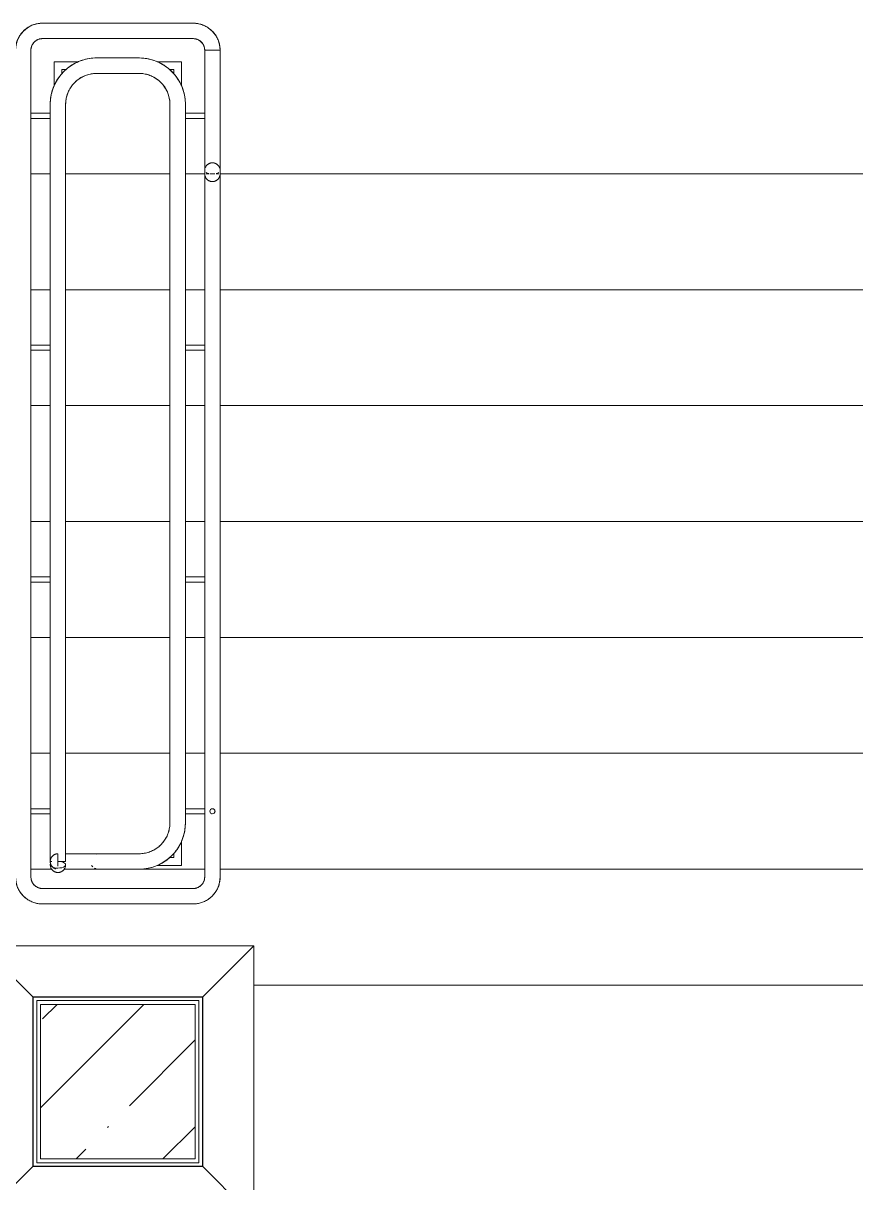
# Model space of a CAD drawing. Header units: millimetres. Extents: x -515342 to 330399, y -224905 to 507333.
# Drawn here: x -318748 to -316592, y -43960 to -40959 of the extents above; entities that cross this region are included whole.
import ezdxf

# ---------------------------------------------------------------- set-up
doc = ezdxf.new("R2010")
doc.units = ezdxf.units.MM
doc.layers.get('0').update_dxf_attribs({"lineweight": 0})
for name, color, linetype, lineweight in [('Лестницы', 7, 'Continuous', 0), ('Несущие колонны', 7, 'Continuous', 0), ('Ограждение', 7, 'Continuous', 0), ('Стены отделка', 7, 'Continuous', 0), ('Стены перегородки', 7, 'Continuous', 0), ('Стены штриховка', 7, 'Continuous', 0)]:
    doc.layers.add(name, color=color, linetype=linetype, lineweight=lineweight)

# ---------------------------------------------------------------- blocks, each defined once
blk = doc.blocks.new('Ограждение - АР_Ограждение_Балясина_D40_900-10028987-О_АР_П_1_0_000_План 1 этажа')
at = {"layer": 'Ограждение'}
for p, q in [((-20, 6.7), (-60, 6.7)), ((-60, -6.7), (-20, -6.7))]:
    blk.add_line(p, q, dxfattribs=at)
at = {"layer": 'Ограждение', "flags": 128}
for points in [[(-69.7, 6.7), (-68.6, 6.7), (-67.4, 6.7), (-66.3, 6.7), (-65.1, 6.7), (-63.9, 6.7), (-62.7, 6.7), (-61.5, 6.7), (-60.3, 6.7), (-60, 6.7)], [(-60, -6.7), (-61.2, -6.7), (-62.4, -6.7), (-63.6, -6.7), (-64.8, -6.7), (-66, -6.7), (-67.1, -6.7), (-68.3, -6.7), (-69.4, -6.7)]]:
    blk.add_lwpolyline(points, dxfattribs=at)
blk = doc.blocks.new('Ограждение - АР_Ограждение_Балясина_D40_900-10240718-О_АР_П_1_0_000_План 1 этажа')
at = {"layer": 'Ограждение'}
for p, q in [((-20, 6.7), (-60, 6.7)), ((-60, -6.7), (-20, -6.7))]:
    blk.add_line(p, q, dxfattribs=at)
at = {"layer": 'Ограждение', "flags": 128}
for points in [[(-69.7, 6.7), (-68.6, 6.7), (-67.4, 6.7), (-66.3, 6.7), (-65.1, 6.7), (-63.9, 6.7), (-62.7, 6.7), (-61.5, 6.7), (-60.3, 6.7), (-60, 6.7)], [(-60, -6.7), (-61.2, -6.7), (-62.4, -6.7), (-63.6, -6.7), (-64.8, -6.7), (-66, -6.7), (-67.1, -6.7), (-68.3, -6.7), (-69.4, -6.7)]]:
    blk.add_lwpolyline(points, dxfattribs=at)
blk = doc.blocks.new('Ограждение - АР_Ограждение_Балясина_D40_900-10240720-О_АР_П_1_0_000_План 1 этажа')
at = {"layer": 'Ограждение'}
for p, q in [((-20, 6.7), (-60, 6.7)), ((-60, -6.7), (-20, -6.7))]:
    blk.add_line(p, q, dxfattribs=at)
at = {"layer": 'Ограждение', "flags": 128}
for points in [[(-96.7, 0), (-96.7, 0.3), (-96.6, 0.5), (-96.6, 0.8), (-96.6, 1.1), (-96.5, 1.3), (-96.5, 1.6), (-96.4, 1.8), (-96.3, 2.1), (-96.2, 2.3), (-96.1, 2.6), (-96, 2.8), (-95.9, 3.1), (-95.8, 3.3)], [(-69.7, 6.7), (-68.6, 6.7), (-67.4, 6.7), (-66.3, 6.7), (-65.1, 6.7), (-63.9, 6.7), (-62.7, 6.7), (-61.5, 6.7), (-60.3, 6.7), (-60, 6.7)], [(-95.9, -3.1), (-96, -2.9), (-96.1, -2.7), (-96.2, -2.4), (-96.3, -2.2), (-96.4, -1.9), (-96.5, -1.7), (-96.5, -1.4), (-96.6, -1.1), (-96.6, -0.9), (-96.6, -0.6), (-96.7, -0.3), (-96.7, -0.1), (-96.7, 0)], [(-87.5, -6.7), (-88, -6.7), (-88.4, -6.7)], [(-60, -6.7), (-61.2, -6.7), (-62.4, -6.7), (-63.6, -6.7), (-64.8, -6.7), (-66, -6.7), (-67.1, -6.7), (-68.3, -6.7), (-69.4, -6.7)]]:
    blk.add_lwpolyline(points, dxfattribs=at)
at = {"layer": 'Ограждение'}
for start, end in [(360, 180), (180, 360)]:
    blk.add_arc((-90, 0), 6.67, start, end, dxfattribs=at)
blk = doc.blocks.new('Ограждение - Ограждение-10129586-О_АР_П_1_0_000_План 1 этажа')
at = {"layer": 'Ограждение'}
for p, q in [((56085, -5460), (56148.3, -5460)), ((56085, -5523.3), (56085, -5460)), ((56351.7, -5460), (56415, -5460)), ((56415, -5460), (56415, -5523.3)), ((56105, -5480), (56116.5, -5480)), ((56105, -5491.7), (56105, -5480)), ((56383.3, -5480), (56395, -5480)), ((56395, -5480), (56395, -5491.5)), ((56415, -7476.7), (56415, -7540)), ((56395, -7520), (56383.5, -7520)), ((56395, -7508.3), (56395, -7520)), ((56415, -7540), (56351.7, -7540))]:
    blk.add_line(p, q, dxfattribs=at)
at = {"extrusion": (0, 0, -1), "zscale": -1, "rotation": 180}
for name, p in [('Ограждение - АР_Ограждение_Балясина_D40_900-10028987-О_АР_П_1_0_000_План 1 этажа', (-56095, -5600)), ('Ограждение - АР_Ограждение_Балясина_D40_900-10240718-О_АР_П_1_0_000_План 1 этажа', (-56095, -6200)), ('Ограждение - АР_Ограждение_Балясина_D40_900-10240718-О_АР_П_1_0_000_План 1 этажа', (-56095, -6800)), ('Ограждение - АР_Ограждение_Балясина_D40_900-10240718-О_АР_П_1_0_000_План 1 этажа', (-56095, -7400))]:
    blk.add_blockref(name, p, dxfattribs=at)
at = {"extrusion": (0, 0, -1), "zscale": -1}
for name, p in [('Ограждение - АР_Ограждение_Балясина_D40_900-10028987-О_АР_П_1_0_000_План 1 этажа', (-56405, -5600)), ('Ограждение - АР_Ограждение_Балясина_D40_900-10240718-О_АР_П_1_0_000_План 1 этажа', (-56405, -6200)), ('Ограждение - АР_Ограждение_Балясина_D40_900-10240718-О_АР_П_1_0_000_План 1 этажа', (-56405, -6800)), ('Ограждение - АР_Ограждение_Балясина_D40_900-10240720-О_АР_П_1_0_000_План 1 этажа', (-56405, -7400))]:
    blk.add_blockref(name, p, dxfattribs=at)
blk = doc.blocks.new('Тип верхнего поручня - Верхний поручень_Внутренний_-10129593-О_АР_П_1_0_000_План 1 этажа')
at = {"layer": 'Ограждение'}
for p, q in [((56305, -5450), (56195, -5450)), ((56195, -5490), (56305, -5490)), ((56075, -5570), (56075, -5727.5)), ((56115, -5727.5), (56115, -5570)), ((56385, -5570), (56385, -5727.5)), ((56425, -5727.5), (56425, -5570)), ((56075, -5761.8), (56075, -7530)), ((56115, -7530), (56115, -5761.8)), ((56385, -5761.8), (56385, -7275.7)), ((56425, -7275.7), (56425, -5761.8)), ((56385, -7327.1), (56385, -7430)), ((56425, -7430), (56425, -7327.1)), ((56097.1, -7530), (56095, -7530)), ((56199.6, -7510), (56115, -7510)), ((56305, -7510), (56279.6, -7510)), ((56110, -7550), (56199.6, -7550)), ((56279.6, -7550), (56305, -7550))]:
    blk.add_line(p, q, dxfattribs=at)
at = {"layer": 'Ограждение', "flags": 128}
for points in [[(56195, -5450), (56190.2, -5450.1), (56185.4, -5450.4), (56180.6, -5450.9), (56175.9, -5451.5), (56171.2, -5452.4), (56166.5, -5453.4), (56161.8, -5454.7), (56157.3, -5456.1), (56152.7, -5457.7), (56148.3, -5459.5), (56143.9, -5461.4), (56139.6, -5463.6), (56135.4, -5465.9), (56131.3, -5468.3), (56127.2, -5471), (56123.3, -5473.7), (56119.5, -5476.7), (56115.9, -5479.8), (56112.3, -5483), (56108.9, -5486.4), (56105.6, -5489.9), (56102.5, -5493.5), (56099.5, -5497.3), (56096.7, -5501.2), (56094, -5505.2), (56091.5, -5509.3), (56089.2, -5513.4), (56087, -5517.7), (56085, -5522.1), (56083.2, -5526.5), (56081.5, -5531), (56080, -5535.6), (56078.8, -5540.2), (56077.7, -5544.9), (56076.7, -5549.6), (56076, -5554.3), (56075.5, -5559.1), (56075.2, -5563.9), (56075, -5568.7), (56075, -5570)], [(56425, -5570), (56424.9, -5565.2), (56424.6, -5560.4), (56424.1, -5555.6), (56423.5, -5550.9), (56422.6, -5546.2), (56421.6, -5541.5), (56420.3, -5536.8), (56418.9, -5532.3), (56417.3, -5527.7), (56415.5, -5523.3), (56413.6, -5518.9), (56411.4, -5514.6), (56409.1, -5510.4), (56406.7, -5506.3), (56404, -5502.2), (56401.3, -5498.3), (56398.3, -5494.5), (56395.2, -5490.9), (56392, -5487.3), (56388.6, -5483.9), (56385.1, -5480.6), (56381.5, -5477.5), (56377.7, -5474.5), (56373.8, -5471.7), (56369.8, -5469), (56365.7, -5466.5), (56361.6, -5464.2), (56357.3, -5462), (56352.9, -5460), (56348.5, -5458.2), (56344, -5456.5), (56339.4, -5455), (56334.8, -5453.8), (56330.1, -5452.7), (56325.4, -5451.7), (56320.7, -5451), (56315.9, -5450.5), (56311.1, -5450.2), (56306.3, -5450), (56305, -5450)], [(56115, -5570), (56115.1, -5566.8), (56115.3, -5563.6), (56115.6, -5560.4), (56116, -5557.3), (56116.6, -5554.1), (56117.3, -5551), (56118.1, -5547.9), (56119.1, -5544.8), (56120.1, -5541.8), (56121.3, -5538.8), (56122.6, -5535.9), (56124, -5533.1), (56125.6, -5530.2), (56127.2, -5527.5), (56129, -5524.8), (56130.8, -5522.2), (56132.8, -5519.7), (56134.9, -5517.2), (56137, -5514.9), (56139.3, -5512.6), (56141.6, -5510.4), (56144, -5508.3), (56146.5, -5506.4), (56149.1, -5504.5), (56151.8, -5502.7), (56154.5, -5501), (56157.3, -5499.4), (56160.1, -5498), (56163.1, -5496.7), (56166, -5495.4), (56169, -5494.3), (56172.1, -5493.4), (56175.1, -5492.5), (56178.3, -5491.8), (56181.4, -5491.2), (56184.6, -5490.7), (56187.7, -5490.3), (56190.9, -5490.1), (56194.1, -5490), (56195, -5490)], [(56305, -5490), (56308.2, -5490.1), (56311.4, -5490.3), (56314.6, -5490.6), (56317.7, -5491), (56320.9, -5491.6), (56324, -5492.3), (56327.1, -5493.1), (56330.2, -5494.1), (56333.2, -5495.1), (56336.2, -5496.3), (56339.1, -5497.6), (56341.9, -5499), (56344.8, -5500.6), (56347.5, -5502.2), (56350.2, -5504), (56352.8, -5505.8), (56355.3, -5507.8), (56357.8, -5509.9), (56360.1, -5512), (56362.4, -5514.3), (56364.6, -5516.6), (56366.7, -5519), (56368.6, -5521.5), (56370.5, -5524.1), (56372.3, -5526.8), (56374, -5529.5), (56375.6, -5532.3), (56377, -5535.1), (56378.3, -5538.1), (56379.6, -5541), (56380.7, -5544), (56381.6, -5547.1), (56382.5, -5550.1), (56383.2, -5553.3), (56383.8, -5556.4), (56384.3, -5559.6), (56384.7, -5562.7), (56384.9, -5565.9), (56385, -5569.1), (56385, -5570)], [(56075, -5727.5), (56075, -5730.7), (56075, -5733.9), (56075, -5737), (56075, -5740.2), (56075, -5743.4), (56075, -5746.5), (56075, -5749.6), (56075, -5752.6), (56075, -5755.6), (56075, -5758.6), (56075, -5761.5), (56075, -5761.8)], [(56115, -5761.8), (56115, -5758.9), (56115, -5755.9), (56115, -5752.9), (56115, -5749.8), (56115, -5746.7), (56115, -5743.6), (56115, -5740.5), (56115, -5737.3), (56115, -5734.1), (56115, -5730.9), (56115, -5727.7), (56115, -5727.5)], [(56385, -5727.5), (56385, -5730.7), (56385, -5733.9), (56385, -5737), (56385, -5740.2), (56385, -5743.4), (56385, -5746.5), (56385, -5749.6), (56385, -5752.6), (56385, -5755.6), (56385, -5758.6), (56385, -5761.5), (56385, -5761.8)], [(56425, -5761.8), (56425, -5758.9), (56425, -5755.9), (56425, -5752.9), (56425, -5749.8), (56425, -5746.7), (56425, -5743.6), (56425, -5740.5), (56425, -5737.3), (56425, -5734.1), (56425, -5730.9), (56425, -5727.7), (56425, -5727.5)], [(56385, -7327.1), (56385, -7322.3), (56385, -7317.6), (56385, -7312.8), (56385, -7308), (56385, -7303.3), (56385, -7298.6), (56385, -7294), (56385, -7289.4), (56385, -7284.9), (56385, -7280.4), (56385, -7276), (56385, -7275.7)], [(56425, -7275.7), (56425, -7280), (56425, -7284.5), (56425, -7289), (56425, -7293.6), (56425, -7298.2), (56425, -7302.9), (56425, -7307.6), (56425, -7312.4), (56425, -7317.1), (56425, -7321.9), (56425, -7326.7), (56425, -7327.1)], [(56305, -7550), (56309.8, -7549.9), (56314.6, -7549.6), (56319.4, -7549.1), (56324.1, -7548.5), (56328.8, -7547.6), (56333.5, -7546.6), (56338.2, -7545.3), (56342.7, -7543.9), (56347.3, -7542.3), (56351.7, -7540.5), (56356.1, -7538.6), (56360.4, -7536.4), (56364.6, -7534.1), (56368.7, -7531.7), (56372.8, -7529), (56376.7, -7526.3), (56380.5, -7523.3), (56384.1, -7520.2), (56387.7, -7517), (56391.1, -7513.6), (56394.4, -7510.1), (56397.5, -7506.5), (56400.5, -7502.7), (56403.3, -7498.8), (56406, -7494.8), (56408.5, -7490.7), (56410.8, -7486.6), (56413, -7482.3), (56415, -7477.9), (56416.8, -7473.5), (56418.5, -7469), (56420, -7464.4), (56421.2, -7459.8), (56422.3, -7455.1), (56423.3, -7450.4), (56424, -7445.7), (56424.5, -7440.9), (56424.8, -7436.1), (56425, -7431.3), (56425, -7430)], [(56385, -7430), (56384.9, -7433.2), (56384.7, -7436.4), (56384.4, -7439.6), (56384, -7442.7), (56383.4, -7445.9), (56382.7, -7449), (56381.9, -7452.1), (56380.9, -7455.2), (56379.9, -7458.2), (56378.7, -7461.2), (56377.4, -7464.1), (56376, -7466.9), (56374.4, -7469.8), (56372.8, -7472.5), (56371, -7475.2), (56369.2, -7477.8), (56367.2, -7480.3), (56365.1, -7482.8), (56363, -7485.1), (56360.7, -7487.4), (56358.4, -7489.6), (56356, -7491.7), (56353.5, -7493.6), (56350.9, -7495.5), (56348.2, -7497.3), (56345.5, -7499), (56342.7, -7500.6), (56339.9, -7502), (56336.9, -7503.3), (56334, -7504.6), (56331, -7505.7), (56327.9, -7506.6), (56324.9, -7507.5), (56321.7, -7508.2), (56318.6, -7508.8), (56315.4, -7509.3), (56312.3, -7509.7), (56309.1, -7509.9), (56305.9, -7510), (56305, -7510)], [(56279.6, -7510), (56276.4, -7510), (56273.2, -7510), (56270, -7510), (56266.9, -7510), (56263.7, -7510), (56260.6, -7510), (56257.5, -7510), (56254.4, -7510), (56251.4, -7510), (56248.4, -7510), (56245.5, -7510), (56242.7, -7510), (56239.8, -7510), (56237.1, -7510), (56234.4, -7510), (56231.8, -7510), (56229.3, -7510), (56226.8, -7510), (56224.5, -7510), (56222.2, -7510), (56220, -7510), (56217.9, -7510), (56216, -7510), (56214.1, -7510), (56212.3, -7510), (56210.6, -7510), (56209, -7510), (56207.6, -7510), (56206.3, -7510), (56205, -7510), (56203.9, -7510), (56203, -7510), (56202.1, -7510), (56201.4, -7510), (56200.8, -7510), (56200.3, -7510), (56199.9, -7510), (56199.7, -7510), (56199.6, -7510), (56199.6, -7510)], [(56199.6, -7550), (56199.7, -7550), (56199.9, -7550), (56200.2, -7550), (56200.6, -7550), (56201.2, -7550), (56201.9, -7550), (56202.7, -7550), (56203.7, -7550), (56204.7, -7550), (56205.9, -7550), (56207.2, -7550), (56208.6, -7550), (56210.2, -7550), (56211.8, -7550), (56213.6, -7550), (56215.4, -7550), (56217.4, -7550), (56219.5, -7550), (56221.6, -7550), (56223.9, -7550), (56226.2, -7550), (56228.6, -7550), (56231.1, -7550), (56233.7, -7550), (56236.4, -7550), (56239.1, -7550), (56241.9, -7550), (56244.7, -7550), (56247.7, -7550), (56250.6, -7550), (56253.6, -7550), (56256.7, -7550), (56259.7, -7550), (56262.9, -7550), (56266, -7550), (56269.2, -7550), (56272.3, -7550), (56275.5, -7550), (56278.7, -7550), (56279.6, -7550)]]:
    blk.add_lwpolyline(points, dxfattribs=at)
at = {"layer": 'Ограждение'}
for points in [[(56194.4, -7510.7), (56196.1, -7510.2), (56197.9, -7510), (56199.6, -7510)], [(56199.6, -7510), (56200, -7510), (56200.5, -7510), (56200.9, -7510)], [(56202.5, -7549.8), (56201.5, -7549.9), (56200.6, -7550), (56199.6, -7550)]]:
    blk.add_open_spline(points, degree=3, dxfattribs=at)
for points, knots in [([(56185.5, -7544.1), (56185.1, -7543.8), (56184.6, -7543.2), (56183.4, -7541.8), (56182.7, -7540.8), (56182.3, -7540)], [-0.75, -0.75, -0.75, -0.75, -0.72916667, -0.70833333, -0.66666667, -0.66666667, -0.66666667, -0.66666667]), ([(56199.6, -7550), (56197.9, -7550), (56195.2, -7549.7), (56191.9, -7548.5), (56190.4, -7547.8), (56189.6, -7547.3)], [-1, -1, -1, -1, -0.9166667, -0.875, -0.8333333, -0.8333333, -0.8333333, -0.8333333])]:
    blk.add_open_spline(points, degree=3, knots=knots, dxfattribs=at)
blk = doc.blocks.new('Тип верхнего поручня - АР_Ограждение_Ограничение_D40-V54-О_АР_П_1_0_000_План 1 этажа')
at = {"layer": 'Ограждение', "flags": 128}
for points in [[(52485, -7538.6), (52485.1, -7540.4), (52485.3, -7542.3), (52485.7, -7544), (52486.3, -7545.6), (52486.9, -7547.1), (52487.6, -7548.5), (52488.4, -7549.7), (52489.2, -7550.8), (52490, -7551.8), (52490.8, -7552.6), (52491.5, -7553.4), (52492.3, -7554), (52493, -7554.6), (52493.7, -7555.1), (52494.4, -7555.5), (52495, -7555.9), (52495.6, -7556.2), (52496.2, -7556.5), (52496.8, -7556.8), (52497.3, -7557), (52497.8, -7557.2), (52498.3, -7557.4), (52498.8, -7557.6), (52499.2, -7557.7), (52499.7, -7557.9), (52500.1, -7558), (52500.5, -7558.1), (52500.9, -7558.2), (52501.3, -7558.2), (52501.7, -7558.3), (52502.1, -7558.4), (52502.5, -7558.4), (52502.8, -7558.5), (52503.2, -7558.5), (52503.5, -7558.5), (52503.9, -7558.5), (52504.2, -7558.6), (52504.6, -7558.6), (52504.9, -7558.6), (52505, -7558.6)], [(52525, -7538.6), (52524.9, -7540.4), (52524.7, -7542.3), (52524.3, -7544), (52523.7, -7545.6), (52523.1, -7547.1), (52522.4, -7548.5), (52521.6, -7549.7), (52520.8, -7550.8), (52520, -7551.8), (52519.2, -7552.6), (52518.5, -7553.4), (52517.7, -7554), (52517, -7554.6), (52516.3, -7555.1), (52515.6, -7555.5), (52515, -7555.9), (52514.4, -7556.2), (52513.8, -7556.5), (52513.2, -7556.8), (52512.7, -7557), (52512.2, -7557.2), (52511.7, -7557.4), (52511.2, -7557.6), (52510.8, -7557.7), (52510.3, -7557.9), (52509.9, -7558), (52509.5, -7558.1), (52509.1, -7558.2), (52508.7, -7558.2), (52508.3, -7558.3), (52507.9, -7558.4), (52507.5, -7558.4), (52507.2, -7558.5), (52506.8, -7558.5), (52506.5, -7558.5), (52506.1, -7558.5), (52505.8, -7558.6), (52505.4, -7558.6), (52505.1, -7558.6), (52505, -7558.6)]]:
    blk.add_lwpolyline(points, dxfattribs=at)
at = {"layer": 'Ограждение'}
for start_param, end_param in [(4.712389, 7.853982), (2.969507, 4.712389)]:
    blk.add_ellipse((52505, -7538.6), major_axis=(20, 0), ratio=0.429057, start_param=start_param, end_param=end_param, dxfattribs=at)
blk = doc.blocks.new('Тип верхнего поручня - АР_Ограждение_Ограничение_D40-V55-О_АР_П_1_0_000_План 1 этажа')
at = {"layer": 'Ограждение'}
for p, q in [((0, 0), (0, 12.5)), ((0, -20), (0, 0))]:
    blk.add_line(p, q, dxfattribs=at)
at = {"layer": 'Ограждение', "flags": 128}
for points in [[(20, 0), (20, -0.8), (19.9, -1.6), (19.9, -2.4), (19.7, -3.2), (19.6, -4), (19.4, -4.8), (19.2, -5.5), (19, -6.3), (18.7, -7), (18.4, -7.8), (18.1, -8.5), (17.7, -9.2), (17.4, -9.9), (16.9, -10.6), (16.5, -11.3), (16, -11.9), (15.6, -12.6), (15, -13.2), (14.5, -13.8), (13.9, -14.3), (13.3, -14.9), (12.7, -15.4), (12.1, -15.9), (11.5, -16.4), (10.8, -16.8), (10.1, -17.2), (9.4, -17.6), (8.7, -18), (8, -18.3), (7.2, -18.6), (6.5, -18.9), (5.7, -19.2), (5, -19.4), (4.2, -19.6), (3.4, -19.7), (2.6, -19.8), (1.8, -19.9), (1, -20), (0.2, -20), (0, -20)], [(5.5, 19.2), (6.3, 19), (7, 18.7), (7.8, 18.4), (8.5, 18.1), (9.2, 17.7), (9.9, 17.4), (10.6, 16.9), (11.3, 16.5), (11.9, 16), (12.6, 15.6), (13.2, 15), (13.8, 14.5), (14.3, 13.9), (14.9, 13.3), (15.4, 12.7), (15.9, 12.1), (16.4, 11.5), (16.8, 10.8), (17.2, 10.1), (17.6, 9.4), (18, 8.7), (18.3, 8), (18.6, 7.2), (18.9, 6.5), (19.2, 5.7), (19.4, 5), (19.6, 4.2), (19.7, 3.4), (19.8, 2.6), (19.9, 1.8), (20, 1), (20, 0.2), (20, 0)]]:
    blk.add_lwpolyline(points, dxfattribs=at)
blk = doc.blocks.new('Тип верхнего поручня - Верхний поручень_Внутренний_-V116-О_АР_П_1_0_000_План 1 этажа')
at = {"layer": 'Ограждение'}
for p, q in [((56195, -5450), (56305, -5450)), ((56195, -5490), (56305, -5490)), ((56075, -5727.5), (56075, -5570)), ((56115, -5727.5), (56115, -5570)), ((56385, -5570), (56385, -5727.5)), ((56425, -5570), (56425, -5727.5)), ((56075, -5770.4), (56075, -5727.5)), ((56115, -5770.4), (56115, -5727.5)), ((56385, -5727.5), (56385, -5770.4)), ((56425, -5727.5), (56425, -5770.4)), ((56075, -7530), (56075, -5770.4)), ((56115, -7530), (56115, -5770.4)), ((56385, -5770.4), (56385, -7284.2)), ((56425, -5770.4), (56425, -7284.2)), ((56385, -7284.2), (56385, -7327.1)), ((56425, -7284.2), (56425, -7327.1)), ((56385, -7327.1), (56385, -7430)), ((56425, -7327.1), (56425, -7430)), ((56075, -7530), (56079.5, -7530)), ((56095, -7530), (56115, -7530)), ((56179.6, -7510), (56115, -7510)), ((56279.6, -7510), (56179.6, -7510)), ((56305, -7510), (56279.6, -7510)), ((56179.6, -7550), (56110, -7550)), ((56279.6, -7550), (56179.6, -7550)), ((56305, -7550), (56279.6, -7550))]:
    blk.add_line(p, q, dxfattribs=at)
for centre, radius, start, end in [((56195, -5570), 120, 90, 180), ((56305, -5570), 120, 0, 90), ((56195, -5570), 80, 90, 180), ((56305, -5570), 80, 360, 90), ((56305, -7430), 80, 270, 0), ((56305, -7430), 120, 270, 0)]:
    blk.add_arc(centre, radius, start, end, dxfattribs=at)
blk = doc.blocks.new('Тип перил - Перила_Внутренний_-10129604-О_АР_П_1_0_000_План 1 этажа')
at = {"layer": 'Ограждение'}
for p, q in [((56445, -5360), (56055, -5360)), ((56055, -5400), (56445, -5400)), ((55985, -5430), (55985, -5738.7)), ((56025, -5738.7), (56025, -5430)), ((56475, -5430), (56475, -5738.7)), ((56515, -5738.7), (56515, -5430)), ((55985, -5751.6), (55985, -7531.2)), ((56025, -7531.2), (56025, -5751.6)), ((56475, -5751.6), (56475, -7531.2)), ((56515, -7531.2), (56515, -5751.6)), ((55985, -7561.3), (55985, -7570)), ((56025, -7570), (56025, -7561.3)), ((56475, -7561.3), (56475, -7570)), ((56515, -7570), (56515, -7561.3)), ((56445, -7600), (56055, -7600)), ((56055, -7640), (56445, -7640))]:
    blk.add_line(p, q, dxfattribs=at)
at = {"layer": 'Ограждение', "flags": 128}
for points in [[(56055, -5360), (56052.2, -5360.1), (56049.4, -5360.2), (56046.6, -5360.5), (56043.8, -5360.9), (56041.1, -5361.4), (56038.4, -5362), (56035.7, -5362.7), (56033, -5363.6), (56030.3, -5364.5), (56027.7, -5365.5), (56025.2, -5366.7), (56022.7, -5367.9), (56020.2, -5369.3), (56017.8, -5370.7), (56015.5, -5372.2), (56013.2, -5373.9), (56011, -5375.6), (56008.8, -5377.4), (56006.8, -5379.3), (56004.8, -5381.2), (56002.9, -5383.3), (56001, -5385.4), (55999.3, -5387.6), (55997.7, -5389.9), (55996.1, -5392.2), (55994.6, -5394.6), (55993.3, -5397), (55992, -5399.5), (55990.8, -5402), (55989.8, -5404.6), (55988.8, -5407.3), (55987.9, -5409.9), (55987.2, -5412.6), (55986.5, -5415.4), (55986, -5418.1), (55985.6, -5420.9), (55985.3, -5423.7), (55985.1, -5426.4), (55985, -5429.2), (55985, -5430)], [(56515, -5430), (56514.9, -5427.2), (56514.8, -5424.4), (56514.5, -5421.6), (56514.1, -5418.8), (56513.6, -5416.1), (56513, -5413.4), (56512.3, -5410.7), (56511.4, -5408), (56510.5, -5405.3), (56509.5, -5402.7), (56508.3, -5400.2), (56507.1, -5397.7), (56505.7, -5395.2), (56504.3, -5392.8), (56502.8, -5390.5), (56501.1, -5388.2), (56499.4, -5386), (56497.6, -5383.8), (56495.7, -5381.8), (56493.8, -5379.8), (56491.7, -5377.9), (56489.6, -5376), (56487.4, -5374.3), (56485.1, -5372.7), (56482.8, -5371.1), (56480.4, -5369.6), (56478, -5368.3), (56475.5, -5367), (56473, -5365.8), (56470.4, -5364.8), (56467.7, -5363.8), (56465.1, -5362.9), (56462.4, -5362.2), (56459.6, -5361.5), (56456.9, -5361), (56454.1, -5360.6), (56451.3, -5360.3), (56448.6, -5360.1), (56445.8, -5360), (56445, -5360)], [(56025, -5430), (56025, -5428.8), (56025.1, -5427.6), (56025.2, -5426.4), (56025.4, -5425.2), (56025.6, -5424), (56025.9, -5422.9), (56026.2, -5421.7), (56026.5, -5420.6), (56026.9, -5419.4), (56027.4, -5418.3), (56027.9, -5417.2), (56028.4, -5416.1), (56029, -5415.1), (56029.6, -5414.1), (56030.2, -5413.1), (56030.9, -5412.1), (56031.7, -5411.1), (56032.4, -5410.2), (56033.3, -5409.3), (56034.1, -5408.5), (56035, -5407.7), (56035.9, -5406.9), (56036.8, -5406.1), (56037.8, -5405.4), (56038.8, -5404.8), (56039.8, -5404.1), (56040.9, -5403.5), (56041.9, -5403), (56043, -5402.5), (56044.1, -5402), (56045.3, -5401.6), (56046.4, -5401.3), (56047.6, -5400.9), (56048.7, -5400.7), (56049.9, -5400.4), (56051.1, -5400.3), (56052.3, -5400.1), (56053.5, -5400), (56054.7, -5400), (56055, -5400)], [(56445, -5400), (56446.2, -5400), (56447.4, -5400.1), (56448.6, -5400.2), (56449.8, -5400.4), (56451, -5400.6), (56452.1, -5400.9), (56453.3, -5401.2), (56454.4, -5401.5), (56455.6, -5401.9), (56456.7, -5402.4), (56457.8, -5402.9), (56458.9, -5403.4), (56459.9, -5404), (56460.9, -5404.6), (56461.9, -5405.2), (56462.9, -5405.9), (56463.9, -5406.7), (56464.8, -5407.4), (56465.7, -5408.3), (56466.5, -5409.1), (56467.3, -5410), (56468.1, -5410.9), (56468.9, -5411.8), (56469.6, -5412.8), (56470.2, -5413.8), (56470.9, -5414.8), (56471.5, -5415.9), (56472, -5416.9), (56472.5, -5418), (56473, -5419.1), (56473.4, -5420.3), (56473.7, -5421.4), (56474.1, -5422.6), (56474.3, -5423.7), (56474.6, -5424.9), (56474.7, -5426.1), (56474.9, -5427.3), (56475, -5428.5), (56475, -5429.7), (56475, -5430)], [(55985, -5738.7), (55985, -5739.9), (55985, -5741.1), (55985, -5742.3), (55985, -5743.5), (55985, -5744.7), (55985, -5745.9), (55985, -5747), (55985, -5748.2), (55985, -5749.3), (55985, -5750.4), (55985, -5751.5), (55985, -5751.6)], [(56025, -5751.6), (56025, -5750.5), (56025, -5749.4), (56025, -5748.3), (56025, -5747.1), (56025, -5746), (56025, -5744.8), (56025, -5743.6), (56025, -5742.4), (56025, -5741.2), (56025, -5740), (56025, -5738.8), (56025, -5738.7)], [(56475, -5738.7), (56475, -5739.9), (56475, -5741.1), (56475, -5742.3), (56475, -5743.5), (56475, -5744.7), (56475, -5745.9), (56475, -5747), (56475, -5748.2), (56475, -5749.3), (56475, -5750.4), (56475, -5751.5), (56475, -5751.6)], [(56515, -5751.6), (56515, -5750.5), (56515, -5749.4), (56515, -5748.3), (56515, -5747.1), (56515, -5746), (56515, -5744.8), (56515, -5743.6), (56515, -5742.4), (56515, -5741.2), (56515, -5740), (56515, -5738.8), (56515, -5738.7)], [(55985, -7561.3), (55985, -7558.5), (55985, -7555.7), (55985, -7552.9), (55985, -7550.1), (55985, -7547.4), (55985, -7544.6), (55985, -7541.9), (55985, -7539.3), (55985, -7536.6), (55985, -7534), (55985, -7531.5), (55985, -7531.2)], [(56025, -7531.2), (56025, -7533.8), (56025, -7536.4), (56025, -7539), (56025, -7541.7), (56025, -7544.4), (56025, -7547.1), (56025, -7549.9), (56025, -7552.7), (56025, -7555.4), (56025, -7558.2), (56025, -7561), (56025, -7561.3)], [(56475, -7561.3), (56475, -7558.5), (56475, -7555.7), (56475, -7552.9), (56475, -7550.1), (56475, -7547.4), (56475, -7544.6), (56475, -7541.9), (56475, -7539.3), (56475, -7536.6), (56475, -7534), (56475, -7531.5), (56475, -7531.2)], [(56515, -7531.2), (56515, -7533.8), (56515, -7536.4), (56515, -7539), (56515, -7541.7), (56515, -7544.4), (56515, -7547.1), (56515, -7549.9), (56515, -7552.7), (56515, -7555.4), (56515, -7558.2), (56515, -7561), (56515, -7561.3)], [(55985, -7570), (55985.1, -7572.8), (55985.2, -7575.6), (55985.5, -7578.4), (55985.9, -7581.2), (55986.4, -7583.9), (55987, -7586.6), (55987.7, -7589.3), (55988.6, -7592), (55989.5, -7594.7), (55990.5, -7597.3), (55991.7, -7599.8), (55992.9, -7602.3), (55994.3, -7604.8), (55995.7, -7607.2), (55997.2, -7609.5), (55998.9, -7611.8), (56000.6, -7614), (56002.4, -7616.2), (56004.3, -7618.2), (56006.2, -7620.2), (56008.3, -7622.1), (56010.4, -7624), (56012.6, -7625.7), (56014.9, -7627.3), (56017.2, -7628.9), (56019.6, -7630.4), (56022, -7631.7), (56024.5, -7633), (56027, -7634.2), (56029.6, -7635.2), (56032.3, -7636.2), (56034.9, -7637.1), (56037.6, -7637.8), (56040.4, -7638.5), (56043.1, -7639), (56045.9, -7639.4), (56048.7, -7639.7), (56051.4, -7639.9), (56054.2, -7640), (56055, -7640)], [(56055, -7600), (56053.8, -7600), (56052.6, -7599.9), (56051.4, -7599.8), (56050.2, -7599.6), (56049, -7599.4), (56047.9, -7599.1), (56046.7, -7598.8), (56045.6, -7598.5), (56044.4, -7598.1), (56043.3, -7597.6), (56042.2, -7597.1), (56041.1, -7596.6), (56040.1, -7596), (56039.1, -7595.4), (56038.1, -7594.8), (56037.1, -7594.1), (56036.1, -7593.3), (56035.2, -7592.6), (56034.3, -7591.7), (56033.5, -7590.9), (56032.7, -7590), (56031.9, -7589.1), (56031.1, -7588.2), (56030.4, -7587.2), (56029.8, -7586.2), (56029.1, -7585.2), (56028.5, -7584.1), (56028, -7583.1), (56027.5, -7582), (56027, -7580.9), (56026.6, -7579.7), (56026.3, -7578.6), (56025.9, -7577.4), (56025.7, -7576.3), (56025.4, -7575.1), (56025.3, -7573.9), (56025.1, -7572.7), (56025, -7571.5), (56025, -7570.3), (56025, -7570)], [(56445, -7640), (56447.8, -7639.9), (56450.6, -7639.8), (56453.4, -7639.5), (56456.2, -7639.1), (56458.9, -7638.6), (56461.6, -7638), (56464.3, -7637.3), (56467, -7636.4), (56469.7, -7635.5), (56472.3, -7634.5), (56474.8, -7633.3), (56477.3, -7632.1), (56479.8, -7630.7), (56482.2, -7629.3), (56484.5, -7627.8), (56486.8, -7626.1), (56489, -7624.4), (56491.2, -7622.6), (56493.2, -7620.7), (56495.2, -7618.8), (56497.1, -7616.7), (56499, -7614.6), (56500.7, -7612.4), (56502.3, -7610.1), (56503.9, -7607.8), (56505.4, -7605.4), (56506.7, -7603), (56508, -7600.5), (56509.2, -7598), (56510.2, -7595.4), (56511.2, -7592.7), (56512.1, -7590.1), (56512.8, -7587.4), (56513.5, -7584.6), (56514, -7581.9), (56514.4, -7579.1), (56514.7, -7576.3), (56514.9, -7573.6), (56515, -7570.8), (56515, -7570)], [(56475, -7570), (56475, -7571.2), (56474.9, -7572.4), (56474.8, -7573.6), (56474.6, -7574.8), (56474.4, -7576), (56474.1, -7577.1), (56473.8, -7578.3), (56473.5, -7579.4), (56473.1, -7580.6), (56472.6, -7581.7), (56472.1, -7582.8), (56471.6, -7583.9), (56471, -7584.9), (56470.4, -7585.9), (56469.8, -7586.9), (56469.1, -7587.9), (56468.3, -7588.9), (56467.6, -7589.8), (56466.7, -7590.7), (56465.9, -7591.5), (56465, -7592.3), (56464.1, -7593.1), (56463.2, -7593.9), (56462.2, -7594.6), (56461.2, -7595.2), (56460.2, -7595.9), (56459.1, -7596.5), (56458.1, -7597), (56457, -7597.5), (56455.9, -7598), (56454.7, -7598.4), (56453.6, -7598.7), (56452.4, -7599.1), (56451.3, -7599.3), (56450.1, -7599.6), (56448.9, -7599.7), (56447.7, -7599.9), (56446.5, -7600), (56445.3, -7600), (56445, -7600)]]:
    blk.add_lwpolyline(points, dxfattribs=at)
at = {"layer": 'Ограждение'}
blk.add_ellipse((56495, -5751.6), major_axis=(20, 0), ratio=0.429057, start_param=3.141593, end_param=3.314153, dxfattribs=at)
blk = doc.blocks.new('Тип перил - АР_Ограждение_Ограничение_D40-V117-О_АР_П_1_0_000_План 1 этажа')
at = {"layer": 'Ограждение', "flags": 128}
for points in [[(56475, -5741.4), (56475.1, -5739.6), (56475.3, -5737.7), (56475.7, -5736), (56476.3, -5734.4), (56476.9, -5732.9), (56477.6, -5731.5), (56478.4, -5730.3), (56479.2, -5729.2), (56480, -5728.2), (56480.8, -5727.4), (56481.5, -5726.6), (56482.3, -5726), (56483, -5725.4), (56483.7, -5724.9), (56484.4, -5724.5), (56485, -5724.1), (56485.6, -5723.8), (56486.2, -5723.5), (56486.8, -5723.2), (56487.3, -5723), (56487.8, -5722.8), (56488.3, -5722.6), (56488.8, -5722.4), (56489.2, -5722.3), (56489.7, -5722.1), (56490.1, -5722), (56490.5, -5721.9), (56490.9, -5721.8), (56491.3, -5721.8), (56491.7, -5721.7), (56492.1, -5721.6), (56492.5, -5721.6), (56492.8, -5721.5), (56493.2, -5721.5), (56493.5, -5721.5), (56493.9, -5721.5), (56494.2, -5721.4), (56494.6, -5721.4), (56494.9, -5721.4), (56495, -5721.4)], [(56515, -5741.4), (56514.9, -5739.6), (56514.7, -5737.7), (56514.3, -5736), (56513.7, -5734.4), (56513.1, -5732.9), (56512.4, -5731.5), (56511.6, -5730.3), (56510.8, -5729.2), (56510, -5728.2), (56509.2, -5727.4), (56508.5, -5726.6), (56507.7, -5726), (56507, -5725.4), (56506.3, -5724.9), (56505.6, -5724.5), (56505, -5724.1), (56504.4, -5723.8), (56503.8, -5723.5), (56503.2, -5723.2), (56502.7, -5723), (56502.2, -5722.8), (56501.7, -5722.6), (56501.2, -5722.4), (56500.8, -5722.3), (56500.3, -5722.1), (56499.9, -5722), (56499.5, -5721.9), (56499.1, -5721.8), (56498.7, -5721.8), (56498.3, -5721.7), (56497.9, -5721.6), (56497.5, -5721.6), (56497.2, -5721.5), (56496.8, -5721.5), (56496.5, -5721.5), (56496.1, -5721.5), (56495.8, -5721.4), (56495.4, -5721.4), (56495.1, -5721.4), (56495, -5721.4)]]:
    blk.add_lwpolyline(points, dxfattribs=at)
at = {"layer": 'Ограждение'}
for start_param, end_param in [(3.757146, 4.211786), (4.419699, 4.712389), (4.712389, 5.004131), (5.213006, 5.667647)]:
    blk.add_ellipse((56495, -5741.4), major_axis=(20, 0), ratio=0.429057, start_param=start_param, end_param=end_param, dxfattribs=at)
blk = doc.blocks.new('Тип перил - АР_Ограждение_Ограничение_D40-V118-О_АР_П_1_0_000_План 1 этажа')
at = {"layer": 'Ограждение'}
for p, q in [((0, 9.6), (0, 16.5)), ((0, 0), (0, 6.4)), ((0, -6.4), (0, 0)), ((0, -16.5), (0, -9.6))]:
    blk.add_line(p, q, dxfattribs=at)
at = {"layer": 'Ограждение', "flags": 128}
for points in [[(0, 20), (0.8, 20), (1.6, 19.9), (2.4, 19.9), (3.2, 19.7), (4, 19.6), (4.8, 19.4), (5.5, 19.2), (6.3, 19), (7, 18.7), (7.8, 18.4), (8.5, 18.1), (9.2, 17.7), (9.9, 17.4), (10.6, 16.9), (11.3, 16.5), (11.9, 16), (12.6, 15.6), (13.2, 15), (13.8, 14.5), (14.3, 13.9), (14.9, 13.3), (15.4, 12.7), (15.9, 12.1), (16.4, 11.5), (16.8, 10.8), (17.2, 10.1), (17.6, 9.4), (18, 8.7), (18.3, 8), (18.6, 7.2), (18.9, 6.5), (19.2, 5.7), (19.4, 5), (19.6, 4.2), (19.7, 3.4), (19.8, 2.6), (19.9, 1.8), (20, 1), (20, 0.2), (20, 0)], [(20, 0), (20, -0.8), (19.9, -1.6), (19.9, -2.4), (19.7, -3.2), (19.6, -4), (19.4, -4.8), (19.2, -5.5), (19, -6.3), (18.7, -7), (18.4, -7.8), (18.1, -8.5), (17.7, -9.2), (17.4, -9.9), (16.9, -10.6), (16.5, -11.3), (16, -11.9), (15.6, -12.6), (15, -13.2), (14.5, -13.8), (13.9, -14.3), (13.3, -14.9), (12.7, -15.4), (12.1, -15.9), (11.5, -16.4), (10.8, -16.8), (10.1, -17.2), (9.4, -17.6), (8.7, -18), (8, -18.3), (7.2, -18.6), (6.5, -18.9), (5.7, -19.2), (5, -19.4), (4.2, -19.6), (3.4, -19.7), (2.6, -19.8), (1.8, -19.9), (1, -20), (0.2, -20), (0, -20)]]:
    blk.add_lwpolyline(points, dxfattribs=at)
blk = doc.blocks.new('Тип перил - Перила_Внутренний_-V119-О_АР_П_1_0_000_План 1 этажа')
at = {"layer": 'Ограждение'}
for p, q in [((56055, -5360), (56445, -5360)), ((56055, -5400), (56445, -5400)), ((55985, -5738.7), (55985, -5430)), ((56025, -5738.7), (56025, -5430)), ((56515, -5430), (56475, -5430)), ((56515, -5430), (56475, -5430)), ((56475, -5430), (56475, -5738.7)), ((56515, -5430), (56515, -5738.7)), ((55985, -5760.2), (55985, -5738.7)), ((55985, -7539.8), (55985, -5760.2)), ((56025, -5760.2), (56025, -5738.7)), ((56025, -7539.8), (56025, -5760.2)), ((56475, -5738.7), (56475, -5760.2)), ((56475, -5760.2), (56475, -7539.8)), ((56515, -5738.7), (56515, -5760.2)), ((56515, -5760.2), (56515, -7539.8)), ((55985, -7561.3), (55985, -7539.8)), ((55985, -7570), (55985, -7561.3)), ((56025, -7561.3), (56025, -7539.8)), ((56025, -7570), (56025, -7561.3)), ((56475, -7539.8), (56475, -7561.3)), ((56475, -7561.3), (56475, -7570)), ((56515, -7539.8), (56515, -7561.3)), ((56515, -7561.3), (56515, -7570)), ((56445, -7600), (56055, -7600)), ((56445, -7640), (56055, -7640))]:
    blk.add_line(p, q, dxfattribs=at)
for centre, radius, start, end in [((56055, -5430), 70, 90, 180), ((56445, -5430), 70, 360, 90), ((56055, -5430), 30, 90, 180), ((56445, -5430), 30, 0, 90), ((56055, -7570), 70, 180, 270), ((56055, -7570), 30, 180, 270), ((56445, -7570), 30, 270, 0), ((56445, -7570), 70, 270, 0)]:
    blk.add_arc(centre, radius, start, end, dxfattribs=at)
blk = doc.blocks.new('Ограждение - Ограждение-10130669-О_АР_П_1_0_000_План 1 этажа')
at = {"layer": 'Ограждение'}
for p, q in [((56031, -7881), (55898, -7748)), ((55898, -7748), (55898, -8452)), ((56602, -7748), (55898, -7748)), ((56602, -7748), (56469, -7881)), ((56602, -7748), (56602, -8452)), ((56031, -8319), (55898, -8452)), ((56469, -8319), (56602, -8452)), ((56602, -8452), (55898, -8452))]:
    blk.add_line(p, q, dxfattribs=at)
blk = doc.blocks.new('СД_Люблино_Фасады_rvt-1-О_АР_П_1_0_000_План 1 этажа')
at = {"layer": 'Лестницы'}
for p, q in [((56024.6, -5750), (56075, -5750)), ((56024.6, -5750), (56075, -5750)), ((56115, -5750), (56385, -5750)), ((56115, -5750), (56385, -5750)), ((56425, -5750), (56475, -5750)), ((56425, -5750), (56475, -5750)), ((56515, -5750), (59616.4, -5750)), ((56515, -5750), (59616.4, -5750)), ((56025, -6050), (56075, -6050)), ((56025, -6050), (56075, -6050)), ((56115, -6050), (56385, -6050)), ((56115, -6050), (56385, -6050)), ((56425, -6050), (56475, -6050)), ((56425, -6050), (56475, -6050)), ((56515, -6050), (59616, -6050)), ((56515, -6050), (59616, -6050)), ((56025, -6350), (56075, -6350)), ((56025, -6350), (56075, -6350)), ((56115, -6350), (56385, -6350)), ((56115, -6350), (56385, -6350)), ((56425, -6350), (56475, -6350)), ((56425, -6350), (56475, -6350)), ((56515, -6350), (59616, -6350)), ((56515, -6350), (59616, -6350)), ((56025, -6650), (56075, -6650)), ((56025, -6650), (56075, -6650)), ((56115, -6650), (56385, -6650)), ((56115, -6650), (56385, -6650)), ((56425, -6650), (56475, -6650)), ((56425, -6650), (56475, -6650)), ((56515, -6650), (59616, -6650)), ((56515, -6650), (59616, -6650)), ((56025, -6950), (56075, -6950)), ((56025, -6950), (56075, -6950)), ((56115, -6950), (56385, -6950)), ((56115, -6950), (56385, -6950)), ((56425, -6950), (56475, -6950)), ((56425, -6950), (56475, -6950)), ((56515, -6950), (59616, -6950)), ((56515, -6950), (59616, -6950)), ((56025, -7250), (56075, -7250)), ((56025, -7250), (56075, -7250)), ((56115, -7250), (56385, -7250)), ((56115, -7250), (56385, -7250)), ((56425, -7250), (56475, -7250)), ((56425, -7250), (56475, -7250)), ((56515, -7250), (59616, -7250)), ((56515, -7250), (59616, -7250)), ((56025, -7550), (56079.7, -7550)), ((56025, -7550), (56079.7, -7550)), ((56199.6, -7550), (56205.7, -7550)), ((56199.6, -7550), (56205.7, -7550)), ((56305, -7550), (56475, -7550)), ((56305, -7550), (56475, -7550)), ((56515, -7550), (59616, -7550)), ((56515, -7550), (59616, -7550)), ((56602, -7850), (59613, -7850)), ((56602, -7850), (59613, -7850))]:
    blk.add_line(p, q, dxfattribs=at)
at = {"layer": 'Стены отделка', "lineweight": 9}
for p, q in [((56031, -7880), (56030, -7880)), ((56030, -7880), (56030, -8320)), ((56040, -7880), (56031, -7880)), ((56450, -7880), (56050, -7880)), ((56469, -7880), (56460, -7880)), ((56470, -7880), (56469, -7880)), ((56470, -8300), (56470, -7880)), ((56470, -8319), (56470, -8310)), ((56030, -8320), (56031, -8320)), ((56031, -8320), (56040, -8320)), ((56050, -8320), (56470, -8320)), ((56470, -8320), (56470, -8319))]:
    blk.add_line(p, q, dxfattribs=at)
at = {"layer": 'Стены перегородки'}
for p, q in [((56050, -7880), (56040, -7880)), ((56040, -7890), (56050, -7890)), ((56040, -7890), (56040, -8310)), ((56450, -7890), (56050, -7890)), ((56460, -7880), (56450, -7880)), ((56450, -7890), (56460, -7890)), ((56460, -8300), (56460, -7890)), ((56050, -8310), (56040, -8310)), ((56050, -8310), (56460, -8310)), ((56460, -8300), (56460, -8310)), ((56470, -8310), (56470, -8300)), ((56040, -8320), (56050, -8320))]:
    blk.add_line(p, q, dxfattribs=at)
at = {"layer": 'Стены штриховка'}
for p, q in [((56031, -7880), (56030, -7880)), ((56030, -7880), (56030, -7881)), ((56030, -7881), (56031, -7881)), ((56031, -7880), (56031, -7881)), ((56031, -7881), (56040, -7881)), ((56031, -7881), (56031, -8319)), ((56050, -7880), (56040, -7880)), ((56040, -7881), (56040, -7880)), ((56040, -7881), (56050, -7881)), ((56450, -7881), (56050, -7881)), ((56460, -7880), (56450, -7880)), ((56450, -7881), (56460, -7881)), ((56460, -7880), (56460, -7881)), ((56460, -7881), (56469, -7881)), ((56470, -7880), (56469, -7880)), ((56469, -7881), (56469, -7880)), ((56469, -7881), (56470, -7881)), ((56469, -8300), (56469, -7881)), ((56470, -7881), (56470, -7880)), ((56469, -8300), (56469, -8310)), ((56469, -8310), (56469, -8319)), ((56470, -8310), (56469, -8310)), ((56470, -8310), (56470, -8300)), ((56031, -8319), (56030, -8319)), ((56030, -8319), (56030, -8320)), ((56030, -8320), (56031, -8320)), ((56031, -8319), (56031, -8320)), ((56040, -8319), (56031, -8319)), ((56050, -8319), (56040, -8319)), ((56040, -8320), (56040, -8319)), ((56040, -8320), (56050, -8320)), ((56050, -8319), (56469, -8319)), ((56469, -8319), (56470, -8319)), ((56469, -8319), (56469, -8320)), ((56469, -8320), (56470, -8320)), ((56470, -8320), (56470, -8319))]:
    blk.add_line(p, q, dxfattribs=at)
at = {"layer": 'Ограждение', "lineweight": 9}
for name, p in [('Тип перил - Перила_Внутренний_-10129604-О_АР_П_1_0_000_План 1 этажа', (0, 0)), ('Тип перил - Перила_Внутренний_-V119-О_АР_П_1_0_000_План 1 этажа', (0, 0)), ('Ограждение - Ограждение-10129586-О_АР_П_1_0_000_План 1 этажа', (0, 0)), ('Тип верхнего поручня - Верхний поручень_Внутренний_-10129593-О_АР_П_1_0_000_План 1 этажа', (0, 0)), ('Тип верхнего поручня - Верхний поручень_Внутренний_-V116-О_АР_П_1_0_000_План 1 этажа', (0, 0)), ('Тип перил - АР_Ограждение_Ограничение_D40-V117-О_АР_П_1_0_000_План 1 этажа', (0, 0)), ('Тип верхнего поручня - АР_Ограждение_Ограничение_D40-V54-О_АР_П_1_0_000_План 1 этажа', (3590, 0)), ('Ограждение - Ограждение-10130669-О_АР_П_1_0_000_План 1 этажа', (0, 0))]:
    blk.add_blockref(name, p, dxfattribs=at)
for name, p, rotation in [('Тип перил - АР_Ограждение_Ограничение_D40-V118-О_АР_П_1_0_000_План 1 этажа', (56495, -5750), 270), ('Тип верхнего поручня - АР_Ограждение_Ограничение_D40-V55-О_АР_П_1_0_000_План 1 этажа', (56095, -7530), 180)]:
    blk.add_blockref(name, p, dxfattribs=dict(at, rotation=rotation))
blk = doc.blocks.new('Колонна несущая_Железобетон_Прямоугольная - АР_Колонна_400x400 мм-V251-О_АР_П_1_0_000_План 1 этажа')
at = {"layer": 'Несущие колонны'}
h = blk.add_hatch(dxfattribs=at)
h.set_pattern_fill('FP_87', color=256, style=0, pattern_type=2)
h.set_pattern_definition([(45, (-56250, 8100), (-224.5064, 224.5064), []), (45, (-56025.5, 8100), (-224.5064, 224.5064), [396.875, -79.375, 3.353, -76.022])])
h.paths.add_polyline_path([(200, -200), (200, 200), (-200, 200), (-200, -200), (115.6, -200)])
at = {"layer": 'Несущие колонны', "lineweight": 18}
for p, q in [((-200, -200), (-200, 200)), ((-200, 200), (200, 200)), ((200, 200), (-200, 200)), ((-200, 200), (-200, -200)), ((200, 200), (200, -200)), ((200, -200), (200, 200)), ((200, -200), (-200, -200)), ((-200, -200), (200, -200))]:
    blk.add_line(p, q, dxfattribs=at)

msp = doc.modelspace()

# ---------------------------------------------------------------- block references
msp.add_blockref('СД_Люблино_Фасады_rvt-1-О_АР_П_1_0_000_План 1 этажа', (-374753.1427, -35598.5295))
at = {"layer": 'Несущие колонны'}
msp.add_blockref('Колонна несущая_Железобетон_Прямоугольная - АР_Колонна_400x400 мм-V251-О_АР_П_1_0_000_План 1 этажа', (-318503.1427, -43698.5295), dxfattribs=at)

doc.saveas('drawing.dxf')
